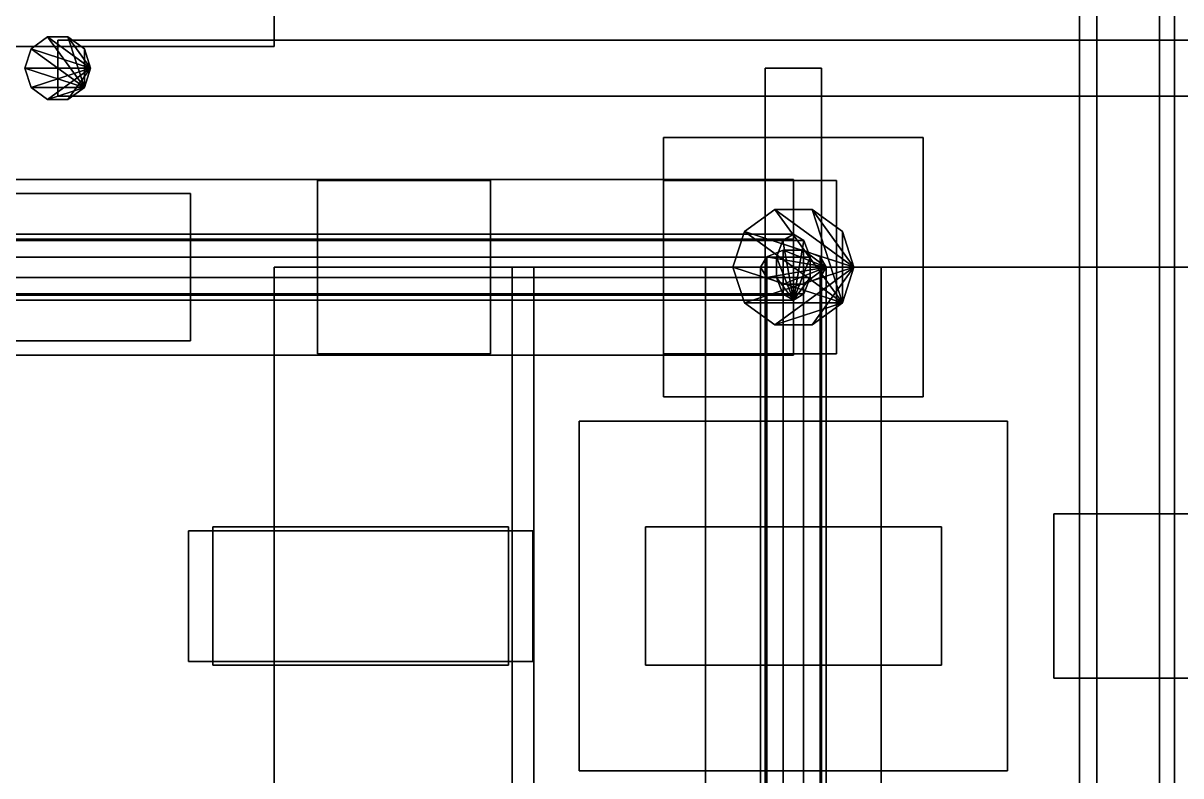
# Model space of a CAD drawing. Header units: millimetres. Extents: x -272 to 22200, y -272 to 17234.
# Drawn here: x 13420 to 14757, y 15492 to 16362 of the extents above; entities that cross this region are included whole.
import ezdxf

# ---------------------------------------------------------------- set-up
doc = ezdxf.new("R2010")
doc.units = ezdxf.units.MM
for name, color, linetype in [('existing_roof', 7, 'Continuous'), ('facade_3', 7, 'Continuous'), ('northeast_eighth_floor_terrace', 7, 'Continuous'), ('parapet_3', 7, 'Continuous'), ('parapet_coping_3', 7, 'Continuous'), ('proposed_cable_tray', 7, 'Continuous'), ('roof_safety_rail', 7, 'Continuous'), ('roof_slab_edge', 7, 'Continuous'), ('roof_slab_soffit', 7, 'Continuous'), ('S1_antenna_2', 7, 'Continuous'), ('S1_BOB_0', 7, 'Continuous'), ('S1_BOB_1', 7, 'Continuous'), ('S1_BOB_2', 7, 'Continuous'), ('S1_braced_mast', 7, 'Continuous'), ('S1_left_carrier', 7, 'Continuous'), ('S1_mast_base', 7, 'Continuous'), ('S1_mast_braces', 7, 'Continuous'), ('S1_radio_0', 7, 'Continuous'), ('S1_radio_1', 7, 'Continuous'), ('S1_radio_2', 7, 'Continuous'), ('S1_radio_3', 7, 'Continuous'), ('S1_radio_4', 7, 'Continuous'), ('S1_steel_plinth', 7, 'Continuous'), ('S1_support_beams', 7, 'Continuous'), ('S1_yoke_brackets', 7, 'Continuous'), ('S1_yoke_standoff', 7, 'Continuous'), ('topfloor_floor', 7, 'Continuous'), ('topfloor_overhang_beam_1', 7, 'Continuous'), ('walkway_matting', 7, 'Continuous')]:
    doc.layers.add(name, color=color, linetype=linetype)

msp = doc.modelspace()

# ---------------------------------------------------------------- linework, layer by layer
at = {"layer": 'existing_roof'}
msp.add_3dface([(13050, 0, 26100), (14750, 0, 26100), (14750, 16961, 26100), (13050, 16961, 26100)], dxfattribs=at)
at = {"layer": 'facade_3'}
msp.add_3dface([(14750, 16961), (14750, 13961), (14750, 13961, 23000), (14750, 16961, 23000)], dxfattribs=at)
at = {"layer": 'northeast_eighth_floor_terrace'}
msp.add_3dface([(14750, 13961, 23000), (20250, 13961, 23000), (20250, 16961, 23000), (14750, 16961, 23000)], dxfattribs=at)
at = {"layer": 'parapet_3'}
msp.add_3dface([(14750, 16961, 26100), (14750, 13961, 26100), (14750, 13961, 26880), (14750, 16961, 26880)], dxfattribs=at)
at = {"layer": 'parapet_coping_3'}
for points in [[(14840, 16961, 26915), (14660, 16961, 26915), (14660, 13961, 26915), (14840, 13961, 26915)], [(14660, 16961, 26915), (14660, 16961, 26845), (14660, 13961, 26845), (14660, 13961, 26915)], [(14660, 16961, 26845), (14840, 16961, 26845), (14840, 13961, 26845), (14660, 13961, 26845)]]:
    msp.add_3dface(points, dxfattribs=at)
at = {"layer": 'proposed_cable_tray'}
for points in [[(14009.5, 16079.6, 26320), (14009.5, 16079.6, 26240), (13709.5, 16079.6, 26240), (13709.5, 16079.6, 26320)], [(14009.5, 16079.6, 26320), (13709.5, 16079.6, 26320), (13709.5, 14533.2, 26320), (14009.5, 14533.2, 26320)], [(13709.5, 16079.6, 26320), (13709.5, 16079.6, 26240), (13709.5, 14533.2, 26240), (13709.5, 14533.2, 26320)], [(13709.5, 16079.6, 26240), (14009.5, 16079.6, 26240), (14009.5, 14533.2, 26240), (13709.5, 14533.2, 26240)], [(14009.5, 16079.6, 26240), (14009.5, 16079.6, 26320), (14009.5, 14533.2, 26320), (14009.5, 14533.2, 26240)]]:
    msp.add_3dface(points, dxfattribs=at)
at = {"layer": 'roof_safety_rail'}
for points in [[(14767.5, 16961, 27217.5), (14732.5, 16961, 27217.5), (14732.5, 13961, 27217.5), (14767.5, 13961, 27217.5)], [(14732.5, 16961, 27217.5), (14732.5, 16961, 27182.5), (14732.5, 13961, 27182.5), (14732.5, 13961, 27217.5)], [(14732.5, 16961, 27182.5), (14767.5, 16961, 27182.5), (14767.5, 13961, 27182.5), (14732.5, 13961, 27182.5)]]:
    msp.add_3dface(points, dxfattribs=at)
at = {"layer": 'roof_slab_edge'}
msp.add_3dface([(14750, 16961, 25850), (14750, 13961, 25850), (14750, 13961, 26100), (14750, 16961, 26100)], dxfattribs=at)
at = {"layer": 'roof_slab_soffit'}
msp.add_3dface([(13050, 0, 25850), (13050, 16961, 25850), (14750, 16961, 25850), (14750, 0, 25850)], dxfattribs=at)
at = {"layer": 'S1_antenna_2'}
for points in [[(13209.5, 16334.6, 28850), (13209.5, 16584.6, 28850), (13709.5, 16584.6, 28850), (13709.5, 16334.6, 28850)], [(13209.5, 16334.6, 31150), (13709.5, 16334.6, 31150), (13709.5, 16584.6, 31150), (13209.5, 16584.6, 31150)], [(13709.5, 16334.6, 28850), (13709.5, 16584.6, 28850), (13709.5, 16584.6, 31150), (13709.5, 16334.6, 31150)], [(13209.5, 16334.6, 28850), (13709.5, 16334.6, 28850), (13709.5, 16334.6, 31150), (13209.5, 16334.6, 31150)]]:
    msp.add_3dface(points, dxfattribs=at)
at = {"layer": 'S1_BOB_0'}
for points in [[(13306, 15994.6, 26900), (13306, 16164.6, 26900), (13613, 16164.6, 26900), (13613, 15994.6, 26900)], [(13306, 15994.6, 27242), (13613, 15994.6, 27242), (13613, 16164.6, 27242), (13306, 16164.6, 27242)], [(13613, 16164.6, 26900), (13306, 16164.6, 26900), (13306, 16164.6, 27242), (13613, 16164.6, 27242)], [(13613, 15994.6, 26900), (13613, 16164.6, 26900), (13613, 16164.6, 27242), (13613, 15994.6, 27242)], [(13306, 15994.6, 26900), (13613, 15994.6, 26900), (13613, 15994.6, 27242), (13306, 15994.6, 27242)]]:
    msp.add_3dface(points, dxfattribs=at)
at = {"layer": 'S1_BOB_1'}
for points in [[(13759.5, 15979.6, 26900), (13759.5, 16179.6, 26900), (13959.5, 16179.6, 26900), (13959.5, 15979.6, 26900)], [(13759.5, 15979.6, 27040), (13959.5, 15979.6, 27040), (13959.5, 16179.6, 27040), (13759.5, 16179.6, 27040)], [(13959.5, 16179.6, 26900), (13759.5, 16179.6, 26900), (13759.5, 16179.6, 27040), (13959.5, 16179.6, 27040)], [(13759.5, 16179.6, 26900), (13759.5, 15979.6, 26900), (13759.5, 15979.6, 27040), (13759.5, 16179.6, 27040)], [(13959.5, 15979.6, 26900), (13959.5, 16179.6, 26900), (13959.5, 16179.6, 27040), (13959.5, 15979.6, 27040)], [(13759.5, 15979.6, 26900), (13959.5, 15979.6, 26900), (13959.5, 15979.6, 27040), (13759.5, 15979.6, 27040)]]:
    msp.add_3dface(points, dxfattribs=at)
at = {"layer": 'S1_BOB_2'}
for points in [[(14159.5, 15979.6, 26900), (14159.5, 16179.6, 26900), (14359.5, 16179.6, 26900), (14359.5, 15979.6, 26900)], [(14159.5, 15979.6, 27040), (14359.5, 15979.6, 27040), (14359.5, 16179.6, 27040), (14159.5, 16179.6, 27040)], [(14359.5, 16179.6, 26900), (14159.5, 16179.6, 26900), (14159.5, 16179.6, 27040), (14359.5, 16179.6, 27040)], [(14159.5, 16179.6, 26900), (14159.5, 15979.6, 26900), (14159.5, 15979.6, 27040), (14159.5, 16179.6, 27040)], [(14359.5, 15979.6, 26900), (14359.5, 16179.6, 26900), (14359.5, 16179.6, 27040), (14359.5, 15979.6, 27040)], [(14159.5, 15979.6, 26900), (14359.5, 15979.6, 26900), (14359.5, 15979.6, 27040), (14159.5, 15979.6, 27040)]]:
    msp.add_3dface(points, dxfattribs=at)
at = {"layer": 'S1_braced_mast'}
for points in [[(14366.2, 16038.4, 26550), (14252.9, 16120.7, 26550), (14287.9, 16146.1, 26550)], [(14379.5, 16079.6, 31200), (14287.9, 16146.1, 31200), (14252.9, 16120.7, 31200)], [(14287.9, 16146.1, 26550), (14252.9, 16120.7, 26550), (14252.9, 16120.7, 31200), (14287.9, 16146.1, 31200)], [(14366.2, 16038.4, 26550), (14287.9, 16146.1, 26550), (14331.2, 16146.1, 26550)], [(14379.5, 16079.6, 31200), (14331.2, 16146.1, 31200), (14287.9, 16146.1, 31200)], [(14331.2, 16146.1, 26550), (14287.9, 16146.1, 26550), (14287.9, 16146.1, 31200), (14331.2, 16146.1, 31200)], [(14366.2, 16038.4, 26550), (14331.2, 16146.1, 26550), (14366.2, 16120.7, 26550)], [(14379.5, 16079.6, 31200), (14366.2, 16120.7, 31200), (14331.2, 16146.1, 31200)], [(14366.2, 16120.7, 26550), (14331.2, 16146.1, 26550), (14331.2, 16146.1, 31200), (14366.2, 16120.7, 31200)], [(14366.2, 16038.4, 26550), (14239.5, 16079.6, 26550), (14252.9, 16120.7, 26550)], [(14379.5, 16079.6, 31200), (14252.9, 16120.7, 31200), (14239.5, 16079.6, 31200)], [(14252.9, 16120.7, 26550), (14239.5, 16079.6, 26550), (14239.5, 16079.6, 31200), (14252.9, 16120.7, 31200)], [(14366.2, 16038.4, 26550), (14366.2, 16120.7, 26550), (14379.5, 16079.6, 26550)], [(14379.5, 16079.6, 26550), (14366.2, 16120.7, 26550), (14366.2, 16120.7, 31200), (14379.5, 16079.6, 31200)], [(14366.2, 16038.4, 26550), (14252.9, 16038.4, 26550), (14239.5, 16079.6, 26550)], [(14379.5, 16079.6, 31200), (14239.5, 16079.6, 31200), (14252.9, 16038.4, 31200)], [(14239.5, 16079.6, 26550), (14252.9, 16038.4, 26550), (14252.9, 16038.4, 31200), (14239.5, 16079.6, 31200)], [(14379.5, 16079.6, 31200), (14252.9, 16038.4, 31200), (14287.9, 16013, 31200)], [(14379.5, 16079.6, 31200), (14287.9, 16013, 31200), (14331.2, 16013, 31200)], [(14379.5, 16079.6, 31200), (14331.2, 16013, 31200), (14366.2, 16038.4, 31200)], [(14366.2, 16038.4, 26550), (14379.5, 16079.6, 26550), (14379.5, 16079.6, 31200), (14366.2, 16038.4, 31200)], [(14366.2, 16038.4, 26550), (14287.9, 16013, 26550), (14252.9, 16038.4, 26550)], [(14252.9, 16038.4, 26550), (14287.9, 16013, 26550), (14287.9, 16013, 31200), (14252.9, 16038.4, 31200)], [(14366.2, 16038.4, 26550), (14331.2, 16013, 26550), (14287.9, 16013, 26550)], [(14331.2, 16013, 26550), (14366.2, 16038.4, 26550), (14366.2, 16038.4, 31200), (14331.2, 16013, 31200)], [(14287.9, 16013, 26550), (14331.2, 16013, 26550), (14331.2, 16013, 31200), (14287.9, 16013, 31200)]]:
    msp.add_3dface(points, dxfattribs=at)
at = {"layer": 'S1_left_carrier'}
for points in [[(13490.3, 16287.2, 28650), (13428.8, 16331.9, 28650), (13447.8, 16345.7, 28650)], [(13497.5, 16309.6, 31300), (13447.8, 16345.7, 31300), (13428.8, 16331.9, 31300)], [(13447.8, 16345.7, 28650), (13428.8, 16331.9, 28650), (13428.8, 16331.9, 31300), (13447.8, 16345.7, 31300)], [(13490.3, 16287.2, 28650), (13447.8, 16345.7, 28650), (13471.3, 16345.7, 28650)], [(13497.5, 16309.6, 31300), (13471.3, 16345.7, 31300), (13447.8, 16345.7, 31300)], [(13471.3, 16345.7, 28650), (13447.8, 16345.7, 28650), (13447.8, 16345.7, 31300), (13471.3, 16345.7, 31300)], [(13490.3, 16287.2, 28650), (13471.3, 16345.7, 28650), (13490.3, 16331.9, 28650)], [(13497.5, 16309.6, 31300), (13490.3, 16331.9, 31300), (13471.3, 16345.7, 31300)], [(13490.3, 16331.9, 28650), (13471.3, 16345.7, 28650), (13471.3, 16345.7, 31300), (13490.3, 16331.9, 31300)], [(13490.3, 16287.2, 28650), (13421.5, 16309.6, 28650), (13428.8, 16331.9, 28650)], [(13497.5, 16309.6, 31300), (13428.8, 16331.9, 31300), (13421.5, 16309.6, 31300)], [(13428.8, 16331.9, 28650), (13421.5, 16309.6, 28650), (13421.5, 16309.6, 31300), (13428.8, 16331.9, 31300)], [(13490.3, 16287.2, 28650), (13490.3, 16331.9, 28650), (13497.5, 16309.6, 28650)], [(13497.5, 16309.6, 28650), (13490.3, 16331.9, 28650), (13490.3, 16331.9, 31300), (13497.5, 16309.6, 31300)], [(13490.3, 16287.2, 28650), (13428.8, 16287.2, 28650), (13421.5, 16309.6, 28650)], [(13497.5, 16309.6, 31300), (13421.5, 16309.6, 31300), (13428.8, 16287.2, 31300)], [(13421.5, 16309.6, 28650), (13428.8, 16287.2, 28650), (13428.8, 16287.2, 31300), (13421.5, 16309.6, 31300)], [(13497.5, 16309.6, 31300), (13428.8, 16287.2, 31300), (13447.8, 16273.4, 31300)], [(13497.5, 16309.6, 31300), (13447.8, 16273.4, 31300), (13471.3, 16273.4, 31300)], [(13497.5, 16309.6, 31300), (13471.3, 16273.4, 31300), (13490.3, 16287.2, 31300)], [(13490.3, 16287.2, 28650), (13497.5, 16309.6, 28650), (13497.5, 16309.6, 31300), (13490.3, 16287.2, 31300)], [(13490.3, 16287.2, 28650), (13447.8, 16273.4, 28650), (13428.8, 16287.2, 28650)], [(13428.8, 16287.2, 28650), (13447.8, 16273.4, 28650), (13447.8, 16273.4, 31300), (13428.8, 16287.2, 31300)], [(13490.3, 16287.2, 28650), (13471.3, 16273.4, 28650), (13447.8, 16273.4, 28650)], [(13471.3, 16273.4, 28650), (13490.3, 16287.2, 28650), (13490.3, 16287.2, 31300), (13471.3, 16273.4, 31300)], [(13447.8, 16273.4, 28650), (13471.3, 16273.4, 28650), (13471.3, 16273.4, 31300), (13447.8, 16273.4, 31300)]]:
    msp.add_3dface(points, dxfattribs=at)
at = {"layer": 'S1_mast_base'}
for points in [[(14309.5, 16047.1, 26562.5), (14309.5, 16112.1, 26562.5), (12209.5, 16112.1, 26562.5), (12209.5, 16047.1, 26562.5)], [(14309.5, 16112.1, 26562.5), (14309.5, 16112.1, 26497.5), (12209.5, 16112.1, 26497.5), (12209.5, 16112.1, 26562.5)], [(14309.5, 16112.1, 26497.5), (14309.5, 16047.1, 26497.5), (12209.5, 16047.1, 26497.5), (12209.5, 16112.1, 26497.5)], [(14309.5, 16047.1, 26562.5), (14309.5, 16047.1, 26497.5), (14309.5, 16112.1, 26497.5), (14309.5, 16112.1, 26562.5)], [(14342, 16079.6, 26562.5), (14342, 16079.6, 26497.5), (14277, 16079.6, 26497.5), (14277, 16079.6, 26562.5)], [(14342, 16079.6, 26562.5), (14277, 16079.6, 26562.5), (14277, 13979.6, 26562.5), (14342, 13979.6, 26562.5)], [(14277, 16079.6, 26562.5), (14277, 16079.6, 26497.5), (14277, 13979.6, 26497.5), (14277, 13979.6, 26562.5)], [(14277, 16079.6, 26497.5), (14342, 16079.6, 26497.5), (14342, 13979.6, 26497.5), (14277, 13979.6, 26497.5)], [(14342, 16079.6, 26497.5), (14342, 16079.6, 26562.5), (14342, 13979.6, 26562.5), (14342, 13979.6, 26497.5)], [(14309.5, 16047.1, 26497.5), (14309.5, 16047.1, 26562.5), (12209.5, 16047.1, 26562.5), (12209.5, 16047.1, 26497.5)]]:
    msp.add_3dface(points, dxfattribs=at)
at = {"layer": 'S1_mast_braces'}
for points in [[(12197.4, 16110.3, 26568.8), (12190, 16091.3, 26580.4), (14290, 16091.3, 27930.4), (14297.4, 16110.3, 27918.8)], [(12209.5, 16117.6, 26550), (12197.4, 16110.3, 26568.8), (14297.4, 16110.3, 27918.8), (14309.5, 16117.6, 27900)], [(12221.6, 16110.3, 26531.2), (12209.5, 16117.6, 26550), (14309.5, 16117.6, 27900), (14321.6, 16110.3, 27881.2)], [(12229.1, 16091.3, 26519.6), (12221.6, 16110.3, 26531.2), (14321.6, 16110.3, 27881.2), (14329.1, 16091.3, 27869.6)], [(14309.5, 16041.6, 27900), (14297.4, 16110.3, 27918.8), (14290, 16091.3, 27930.4)], [(14309.5, 16041.6, 27900), (14309.5, 16117.6, 27900), (14297.4, 16110.3, 27918.8)], [(14309.5, 16041.6, 27900), (14321.6, 16110.3, 27881.2), (14309.5, 16117.6, 27900)], [(14309.5, 16041.6, 27900), (14329.1, 16091.3, 27869.6), (14321.6, 16110.3, 27881.2)], [(14347.5, 16079.6, 27900), (14297.8, 16099.1, 27869.6), (14278.8, 16091.6, 27881.2)], [(14297.8, 13999.1, 26519.6), (14278.8, 13991.6, 26531.2), (14278.8, 16091.6, 27881.2), (14297.8, 16099.1, 27869.6)], [(14347.5, 16079.6, 27900), (14321.3, 16099.1, 27869.6), (14297.8, 16099.1, 27869.6)], [(14321.3, 13999.1, 26519.6), (14297.8, 13999.1, 26519.6), (14297.8, 16099.1, 27869.6), (14321.3, 16099.1, 27869.6)], [(14347.5, 16079.6, 27900), (14340.3, 16091.6, 27881.2), (14321.3, 16099.1, 27869.6)], [(14340.3, 13991.6, 26531.2), (14321.3, 13999.1, 26519.6), (14321.3, 16099.1, 27869.6), (14340.3, 16091.6, 27881.2)], [(12190, 16091.3, 26580.4), (12190, 16067.8, 26580.4), (14290, 16067.8, 27930.4), (14290, 16091.3, 27930.4)], [(12229.1, 16067.8, 26519.6), (12229.1, 16091.3, 26519.6), (14329.1, 16091.3, 27869.6), (14329.1, 16067.8, 27869.6)], [(14347.5, 16079.6, 27900), (14278.8, 16091.6, 27881.2), (14271.5, 16079.6, 27900)], [(14278.8, 13991.6, 26531.2), (14271.5, 13979.6, 26550), (14271.5, 16079.6, 27900), (14278.8, 16091.6, 27881.2)], [(14347.5, 16079.6, 27900), (14271.5, 16079.6, 27900), (14278.8, 16067.5, 27918.8)], [(14271.5, 13979.6, 26550), (14278.8, 13967.5, 26568.8), (14278.8, 16067.5, 27918.8), (14271.5, 16079.6, 27900)], [(14347.5, 16079.6, 27900), (14278.8, 16067.5, 27918.8), (14297.8, 16060, 27930.4)], [(14309.5, 16041.6, 27900), (14290, 16091.3, 27930.4), (14290, 16067.8, 27930.4)], [(14347.5, 16079.6, 27900), (14297.8, 16060, 27930.4), (14321.3, 16060, 27930.4)], [(14309.5, 16041.6, 27900), (14329.1, 16067.8, 27869.6), (14329.1, 16091.3, 27869.6)], [(14347.5, 16079.6, 27900), (14321.3, 16060, 27930.4), (14340.3, 16067.5, 27918.8)], [(14347.5, 13979.6, 26550), (14340.3, 13991.6, 26531.2), (14340.3, 16091.6, 27881.2), (14347.5, 16079.6, 27900)], [(14340.3, 13967.5, 26568.8), (14347.5, 13979.6, 26550), (14347.5, 16079.6, 27900), (14340.3, 16067.5, 27918.8)], [(12190, 16067.8, 26580.4), (12197.4, 16048.8, 26568.8), (14297.4, 16048.8, 27918.8), (14290, 16067.8, 27930.4)], [(12221.6, 16048.8, 26531.2), (12229.1, 16067.8, 26519.6), (14329.1, 16067.8, 27869.6), (14321.6, 16048.8, 27881.2)], [(14278.8, 13967.5, 26568.8), (14297.8, 13960, 26580.4), (14297.8, 16060, 27930.4), (14278.8, 16067.5, 27918.8)], [(14309.5, 16041.6, 27900), (14290, 16067.8, 27930.4), (14297.4, 16048.8, 27918.8)], [(14309.5, 16041.6, 27900), (14321.6, 16048.8, 27881.2), (14329.1, 16067.8, 27869.6)], [(14321.3, 13960, 26580.4), (14340.3, 13967.5, 26568.8), (14340.3, 16067.5, 27918.8), (14321.3, 16060, 27930.4)], [(14297.8, 13960, 26580.4), (14321.3, 13960, 26580.4), (14321.3, 16060, 27930.4), (14297.8, 16060, 27930.4)], [(12197.4, 16048.8, 26568.8), (12209.5, 16041.6, 26550), (14309.5, 16041.6, 27900), (14297.4, 16048.8, 27918.8)], [(12209.5, 16041.6, 26550), (12221.6, 16048.8, 26531.2), (14321.6, 16048.8, 27881.2), (14309.5, 16041.6, 27900)]]:
    msp.add_3dface(points, dxfattribs=at)
at = {"layer": 'S1_radio_0'}
for points in [[(13638.5, 15619.6, 27200), (13638.5, 15779.6, 27200), (13980.5, 15779.6, 27200), (13980.5, 15619.6, 27200)], [(13638.5, 15619.6, 27620), (13980.5, 15619.6, 27620), (13980.5, 15779.6, 27620), (13638.5, 15779.6, 27620)], [(13980.5, 15779.6, 27200), (13638.5, 15779.6, 27200), (13638.5, 15779.6, 27620), (13980.5, 15779.6, 27620)], [(13638.5, 15779.6, 27200), (13638.5, 15619.6, 27200), (13638.5, 15619.6, 27620), (13638.5, 15779.6, 27620)], [(13980.5, 15619.6, 27200), (13980.5, 15779.6, 27200), (13980.5, 15779.6, 27620), (13980.5, 15619.6, 27620)], [(13638.5, 15619.6, 27200), (13980.5, 15619.6, 27200), (13980.5, 15619.6, 27620), (13638.5, 15619.6, 27620)]]:
    msp.add_3dface(points, dxfattribs=at)
at = {"layer": 'S1_radio_1'}
for points in [[(14138.5, 15619.6, 27200), (14138.5, 15779.6, 27200), (14480.5, 15779.6, 27200), (14480.5, 15619.6, 27200)], [(14138.5, 15619.6, 27620), (14480.5, 15619.6, 27620), (14480.5, 15779.6, 27620), (14138.5, 15779.6, 27620)], [(14480.5, 15779.6, 27200), (14138.5, 15779.6, 27200), (14138.5, 15779.6, 27620), (14480.5, 15779.6, 27620)], [(14138.5, 15779.6, 27200), (14138.5, 15619.6, 27200), (14138.5, 15619.6, 27620), (14138.5, 15779.6, 27620)], [(14480.5, 15619.6, 27200), (14480.5, 15779.6, 27200), (14480.5, 15779.6, 27620), (14480.5, 15619.6, 27620)], [(14138.5, 15619.6, 27200), (14480.5, 15619.6, 27200), (14480.5, 15619.6, 27620), (14138.5, 15619.6, 27620)]]:
    msp.add_3dface(points, dxfattribs=at)
at = {"layer": 'S1_radio_2'}
for points in [[(14610.5, 15604.6, 27200), (14610.5, 15794.6, 27200), (15008.5, 15794.6, 27200), (15008.5, 15604.6, 27200)], [(14610.5, 15604.6, 27753), (15008.5, 15604.6, 27753), (15008.5, 15794.6, 27753), (14610.5, 15794.6, 27753)], [(15008.5, 15794.6, 27200), (14610.5, 15794.6, 27200), (14610.5, 15794.6, 27753), (15008.5, 15794.6, 27753)], [(14610.5, 15794.6, 27200), (14610.5, 15604.6, 27200), (14610.5, 15604.6, 27753), (14610.5, 15794.6, 27753)], [(14610.5, 15604.6, 27200), (15008.5, 15604.6, 27200), (15008.5, 15604.6, 27753), (14610.5, 15604.6, 27753)]]:
    msp.add_3dface(points, dxfattribs=at)
at = {"layer": 'S1_radio_3'}
for points in [[(13610.5, 15624.1, 27850), (13610.5, 15775.1, 27850), (14008.5, 15775.1, 27850), (14008.5, 15624.1, 27850)], [(13610.5, 15624.1, 28403), (14008.5, 15624.1, 28403), (14008.5, 15775.1, 28403), (13610.5, 15775.1, 28403)], [(14008.5, 15775.1, 27850), (13610.5, 15775.1, 27850), (13610.5, 15775.1, 28403), (14008.5, 15775.1, 28403)], [(13610.5, 15775.1, 27850), (13610.5, 15624.1, 27850), (13610.5, 15624.1, 28403), (13610.5, 15775.1, 28403)], [(14008.5, 15624.1, 27850), (14008.5, 15775.1, 27850), (14008.5, 15775.1, 28403), (14008.5, 15624.1, 28403)], [(13610.5, 15624.1, 27850), (14008.5, 15624.1, 27850), (14008.5, 15624.1, 28403), (13610.5, 15624.1, 28403)]]:
    msp.add_3dface(points, dxfattribs=at)
at = {"layer": 'S1_radio_4'}
for points in [[(14062, 15497.6, 27850), (14062, 15901.6, 27850), (14557, 15901.6, 27850), (14557, 15497.6, 27850)], [(14062, 15497.6, 28013), (14557, 15497.6, 28013), (14557, 15901.6, 28013), (14062, 15901.6, 28013)], [(14557, 15901.6, 27850), (14062, 15901.6, 27850), (14062, 15901.6, 28013), (14557, 15901.6, 28013)], [(14062, 15901.6, 27850), (14062, 15497.6, 27850), (14062, 15497.6, 28013), (14062, 15901.6, 28013)], [(14557, 15497.6, 27850), (14557, 15901.6, 27850), (14557, 15901.6, 28013), (14557, 15497.6, 28013)], [(14062, 15497.6, 27850), (14557, 15497.6, 27850), (14557, 15497.6, 28013), (14062, 15497.6, 28013)]]:
    msp.add_3dface(points, dxfattribs=at)
at = {"layer": 'S1_steel_plinth'}
for points in [[(14159.5, 15929.6, 26100), (14159.5, 16229.6, 26100), (14459.5, 16229.6, 26100), (14459.5, 15929.6, 26100)], [(14159.5, 15929.6, 26350), (14459.5, 15929.6, 26350), (14459.5, 16229.6, 26350), (14159.5, 16229.6, 26350)], [(14459.5, 16229.6, 26100), (14159.5, 16229.6, 26100), (14159.5, 16229.6, 26350), (14459.5, 16229.6, 26350)], [(14159.5, 16229.6, 26100), (14159.5, 15929.6, 26100), (14159.5, 15929.6, 26350), (14159.5, 16229.6, 26350)], [(14459.5, 15929.6, 26100), (14459.5, 16229.6, 26100), (14459.5, 16229.6, 26350), (14459.5, 15929.6, 26350)], [(14159.5, 15929.6, 26100), (14459.5, 15929.6, 26100), (14459.5, 15929.6, 26350), (14159.5, 15929.6, 26350)]]:
    msp.add_3dface(points, dxfattribs=at)
at = {"layer": 'S1_support_beams'}
for points in [[(14309.5, 15978.1, 26551.5), (14309.5, 16181.1, 26551.5), (10009.5, 16181.1, 26551.5), (10009.5, 15978.1, 26551.5)], [(14309.5, 16181.1, 26551.5), (14309.5, 16181.1, 26348.5), (10009.5, 16181.1, 26348.5), (10009.5, 16181.1, 26551.5)], [(14309.5, 16181.1, 26348.5), (14309.5, 15978.1, 26348.5), (10009.5, 15978.1, 26348.5), (10009.5, 16181.1, 26348.5)], [(14309.5, 15978.1, 26551.5), (14309.5, 15978.1, 26348.5), (14309.5, 16181.1, 26348.5), (14309.5, 16181.1, 26551.5)], [(14411, 16079.6, 26551.5), (14411, 16079.6, 26348.5), (14208, 16079.6, 26348.5), (14208, 16079.6, 26551.5)], [(14411, 16079.6, 26551.5), (14208, 16079.6, 26551.5), (14208, 13379.6, 26551.5), (14411, 13379.6, 26551.5)], [(14208, 16079.6, 26551.5), (14208, 16079.6, 26348.5), (14208, 13379.6, 26348.5), (14208, 13379.6, 26551.5)], [(14208, 16079.6, 26348.5), (14411, 16079.6, 26348.5), (14411, 13379.6, 26348.5), (14208, 13379.6, 26348.5)], [(14411, 16079.6, 26348.5), (14411, 16079.6, 26551.5), (14411, 13379.6, 26551.5), (14411, 13379.6, 26348.5)], [(14309.5, 15978.1, 26348.5), (14309.5, 15978.1, 26551.5), (10009.5, 15978.1, 26551.5), (10009.5, 15978.1, 26348.5)]]:
    msp.add_3dface(points, dxfattribs=at)
at = {"layer": 'S1_yoke_brackets'}
for points in [[(13459.5, 16342.1, 29012.5), (13459.5, 16342.1, 28887.5), (13459.5, 16277.1, 28887.5), (13459.5, 16277.1, 29012.5)], [(13459.5, 16342.1, 29012.5), (13459.5, 16277.1, 29012.5), (15159.5, 16277.1, 29012.5), (15159.5, 16342.1, 29012.5)], [(13459.5, 16277.1, 28887.5), (13459.5, 16342.1, 28887.5), (15159.5, 16342.1, 28887.5), (15159.5, 16277.1, 28887.5)], [(13459.5, 16342.1, 28887.5), (13459.5, 16342.1, 29012.5), (15159.5, 16342.1, 29012.5), (15159.5, 16342.1, 28887.5)], [(13459.5, 16342.1, 30812.5), (13459.5, 16342.1, 30687.5), (13459.5, 16277.1, 30687.5), (13459.5, 16277.1, 30812.5)], [(13459.5, 16342.1, 30812.5), (13459.5, 16277.1, 30812.5), (15159.5, 16277.1, 30812.5), (15159.5, 16342.1, 30812.5)], [(13459.5, 16277.1, 30687.5), (13459.5, 16342.1, 30687.5), (15159.5, 16342.1, 30687.5), (15159.5, 16277.1, 30687.5)], [(13459.5, 16342.1, 30687.5), (13459.5, 16342.1, 30812.5), (15159.5, 16342.1, 30812.5), (15159.5, 16342.1, 30687.5)], [(13459.5, 16277.1, 29012.5), (13459.5, 16277.1, 28887.5), (15159.5, 16277.1, 28887.5), (15159.5, 16277.1, 29012.5)], [(13459.5, 16277.1, 30812.5), (13459.5, 16277.1, 30687.5), (15159.5, 16277.1, 30687.5), (15159.5, 16277.1, 30812.5)]]:
    msp.add_3dface(points, dxfattribs=at)
at = {"layer": 'S1_yoke_standoff'}
for points in [[(14277, 16309.6, 28982.5), (14342, 16309.6, 28982.5), (14342, 16309.6, 28917.5), (14277, 16309.6, 28917.5)], [(14277, 16079.6, 28982.5), (14342, 16079.6, 28982.5), (14342, 16309.6, 28982.5), (14277, 16309.6, 28982.5)], [(14342, 16079.6, 28917.5), (14277, 16079.6, 28917.5), (14277, 16309.6, 28917.5), (14342, 16309.6, 28917.5)], [(14277, 16079.6, 28917.5), (14277, 16079.6, 28982.5), (14277, 16309.6, 28982.5), (14277, 16309.6, 28917.5)], [(14277, 16309.6, 30782.5), (14342, 16309.6, 30782.5), (14342, 16309.6, 30717.5), (14277, 16309.6, 30717.5)], [(14277, 16079.6, 30782.5), (14342, 16079.6, 30782.5), (14342, 16309.6, 30782.5), (14277, 16309.6, 30782.5)], [(14342, 16079.6, 30717.5), (14277, 16079.6, 30717.5), (14277, 16309.6, 30717.5), (14342, 16309.6, 30717.5)], [(14277, 16079.6, 30717.5), (14277, 16079.6, 30782.5), (14277, 16309.6, 30782.5), (14277, 16309.6, 30717.5)], [(14342, 16079.6, 28982.5), (14342, 16079.6, 28917.5), (14342, 16309.6, 28917.5), (14342, 16309.6, 28982.5)], [(14342, 16079.6, 30782.5), (14342, 16079.6, 30717.5), (14342, 16309.6, 30717.5), (14342, 16309.6, 30782.5)], [(14277, 16079.6, 28982.5), (14277, 16079.6, 28917.5), (14342, 16079.6, 28917.5), (14342, 16079.6, 28982.5)], [(14277, 16079.6, 30782.5), (14277, 16079.6, 30717.5), (14342, 16079.6, 30717.5), (14342, 16079.6, 30782.5)]]:
    msp.add_3dface(points, dxfattribs=at)
at = {"layer": 'topfloor_floor'}
msp.add_3dface([(13050, 0, 23000), (14750, 0, 23000), (14750, 16961, 23000), (13050, 16961, 23000)], dxfattribs=at)
at = {"layer": 'topfloor_overhang_beam_1'}
for points in [[(14860, 16961, 25850), (14640, 16961, 25850), (14640, 13961, 25850), (14860, 13961, 25850)], [(14640, 16961, 25850), (14640, 16961, 25550), (14640, 13961, 25550), (14640, 13961, 25850)], [(14640, 16961, 25550), (14860, 16961, 25550), (14860, 13961, 25550), (14640, 13961, 25550)]]:
    msp.add_3dface(points, dxfattribs=at)
at = {"layer": 'walkway_matting'}
for points in [[(14894.5, 16079.6, 26132.5), (14894.5, 16079.6, 26107.5), (13984.5, 16079.6, 26107.5), (13984.5, 16079.6, 26132.5)], [(14894.5, 16079.6, 26132.5), (13984.5, 16079.6, 26132.5), (13984.5, 14533.2, 26132.5), (14894.5, 14533.2, 26132.5)], [(13984.5, 16079.6, 26132.5), (13984.5, 16079.6, 26107.5), (13984.5, 14533.2, 26107.5), (13984.5, 14533.2, 26132.5)], [(13984.5, 16079.6, 26107.5), (14894.5, 16079.6, 26107.5), (14894.5, 14533.2, 26107.5), (13984.5, 14533.2, 26107.5)]]:
    msp.add_3dface(points, dxfattribs=at)

doc.saveas('drawing.dxf')
